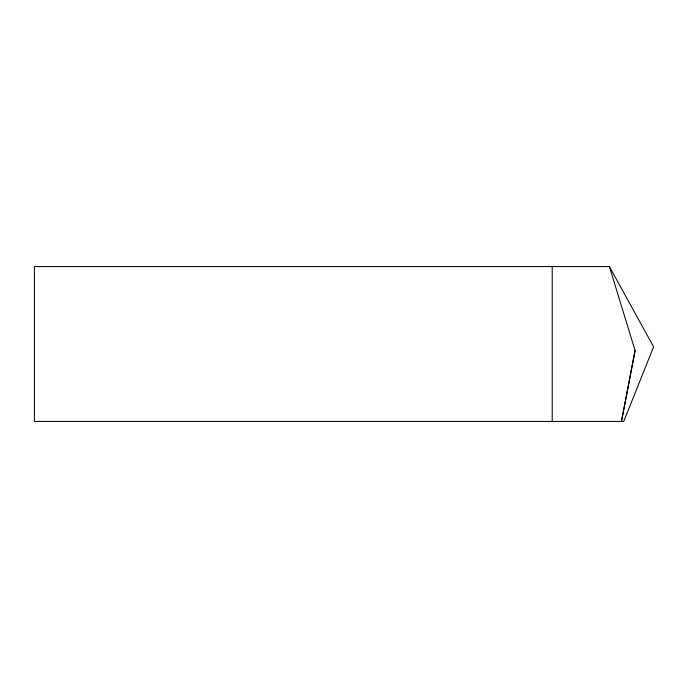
<?xml version="1.0" encoding="UTF-8"?>
<svg xmlns="http://www.w3.org/2000/svg" width="688" height="688" viewBox="0 0 688 688"><rect width="100%" height="100%" fill="white"/><g stroke="black" fill="none" stroke-linecap="round" stroke-linejoin="round"><path stroke-width="1.03" d="M635.076 350.536L621.479 421.443L635.076 350.536L609.387 266.557L34.4 266.557L34.4 421.443L623.741 421.443L653.6 346.829L609.387 266.557M552.215 266.557L552.215 421.443"/></g></svg>
